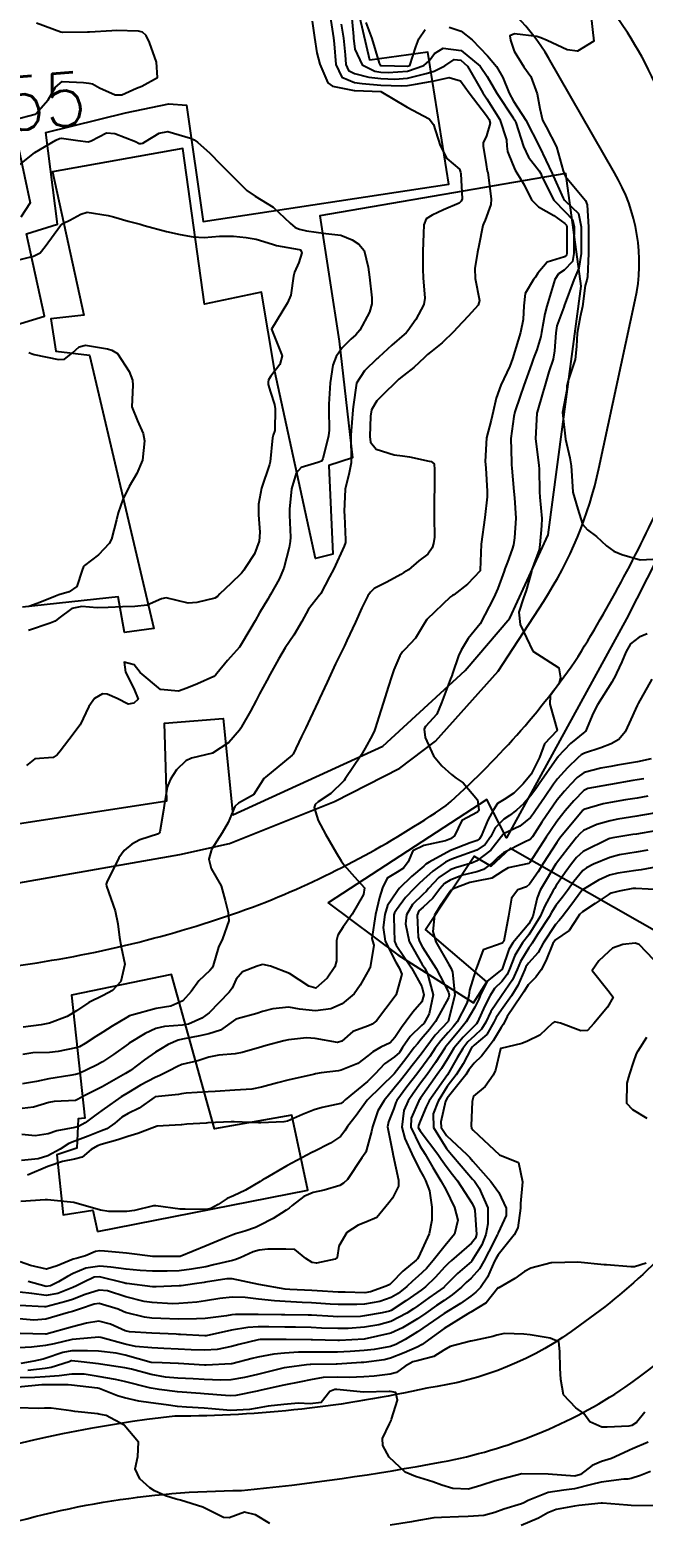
# Model space of a CAD drawing. Header units: metres. Extents: x 318500 to 325275, y 7408834 to 7428799.
# Drawn here: x 323301.2 to 323347.4, y 7419490.6 to 7419603 of the extents above; entities that cross this region are included whole.
import ezdxf
from ezdxf.enums import TextEntityAlignment as Align

# ---------------------------------------------------------------- set-up
doc = ezdxf.new("R2010")
doc.units = ezdxf.units.M
doc.header["$MEASUREMENT"] = 0
for name, color, linetype in [('Cotas', 45, 'Continuous'), ('Curvas de Nivel 1m', 11, 'Continuous'), ('Curvas de Nivel 5m', 15, 'Continuous'), ('Edificações', 30, 'Continuous'), ('Vias Primárias', 230, 'Continuous')]:
    doc.layers.add(name, color=color, linetype=linetype)
doc.styles.add('Style-STANDARD', font='STANDARD.shx')

msp = doc.modelspace()

# ---------------------------------------------------------------- linework, layer by layer
at = {"layer": 'Curvas de Nivel 1m', "flags": 128}
for points, elevation in [([(323325.39, 7419604.38), (323325.57, 7419602.5), (323325.58, 7419602.38), (323325.67, 7419601.54), (323326.23, 7419600.37), (323327.18, 7419599.89), (323327.64, 7419599.82), (323328.19, 7419599.8), (323329.65, 7419599.89), (323330.86, 7419600.31), (323331.28, 7419600.68), (323331.66, 7419601.21), (323332.33, 7419601.63), (323333.67, 7419601.45), (323335.1, 7419600.26), (323335.64, 7419599.5), (323336.1, 7419598.7), (323336.36, 7419598.24), (323337.6, 7419596.38), (323337.7, 7419596.22), (323337.8, 7419596.02), (323338.38, 7419594.21), (323338.76, 7419593.4), (323339.55, 7419592.39), (323339.68, 7419592.19), (323339.77, 7419591.96), (323340.65, 7419590.18), (323341.51, 7419589.3), (323342.06, 7419588.72), (323342.19, 7419588.16), (323342.18, 7419586.86), (323342.18, 7419586.16), (323342.06, 7419585.56), (323341.45, 7419584.89), (323341.01, 7419584.61), (323340.73, 7419584.18), (323340.43, 7419583.18), (323340.13, 7419582.18), (323339.98, 7419581.61), (323339.74, 7419580.19), (323339.68, 7419579.89), (323339.37, 7419578.9), (323339.17, 7419578.38), (323339.11, 7419578.19), (323338.97, 7419577.81), (323338.41, 7419576.2), (323338.13, 7419575.4), (323337.73, 7419574.21), (323337.64, 7419573.88), (323337.43, 7419572.22), (323337.47, 7419570.42), (323337.48, 7419570.22), (323337.5, 7419569.97), (323337.66, 7419568.21), (323337.7, 7419567.73), (323337.79, 7419566.21), (323337.7, 7419564.72), (323337.62, 7419564.21), (323337.52, 7419563.86), (323337.16, 7419562.89), (323336.98, 7419562.4), (323336.92, 7419562.22), (323336.45, 7419560.91), (323336.14, 7419560.23), (323335.1, 7419558.25), (323334.21, 7419557.13), (323333.67, 7419556.26), (323333.49, 7419555.84), (323333.04, 7419554.49), (323332.98, 7419554.33), (323332.96, 7419554.27), (323332.88, 7419554.11), (323332.21, 7419552.28), (323331.85, 7419551.44), (323330.99, 7419550.5), (323330.91, 7419550.38), (323330.9, 7419550.3), (323330.98, 7419549.69), (323331.6, 7419548.29), (323332.23, 7419547.55), (323332.95, 7419546.89), (323333.3, 7419546.62), (323333.84, 7419546.26), (323334.92, 7419544.97), (323335, 7419544.24), (323334.98, 7419544.16), (323334.91, 7419544.05), (323333.73, 7419543.43), (323333.18, 7419542.27), (323332.88, 7419542.05), (323332.5, 7419541.9), (323330.87, 7419541.53), (323330.05, 7419541.13), (323329.68, 7419540.31), (323329.33, 7419539.83), (323328.85, 7419539.52), (323328.1, 7419539.07), (323327.75, 7419538.34), (323327.53, 7419537.63), (323327.22, 7419536.34), (323326.96, 7419534.53), (323326.99, 7419534.35), (323327.09, 7419534.03), (323326.83, 7419532.35), (323326.8, 7419532.3), (323326.75, 7419532.21), (323326.07, 7419531.02), (323325.62, 7419530.37), (323324.71, 7419529.6), (323323.86, 7419529.23), (323322.71, 7419529.07), (323321.5, 7419529.21), (323320.71, 7419529.36), (323319.49, 7419529.23), (323318.71, 7419529.02), (323318.28, 7419528.88), (323316.8, 7419528.48), (323316.72, 7419528.46), (323316.7, 7419528.45), (323315.56, 7419527.63), (323314.68, 7419527.36), (323314, 7419527.21), (323312.68, 7419526.94), (323312.35, 7419526.87), (323311.62, 7419526.55), (323311.03, 7419526.19), (323310.66, 7419525.97), (323309.82, 7419525.4), (323308.77, 7419524.59), (323308.64, 7419524.5), (323308.39, 7419524.35), (323306.63, 7419523.36), (323306.14, 7419523.11), (323305.19, 7419522.63), (323304.83, 7419522.42), (323304.62, 7419522.32), (323303.03, 7419522.25), (323302.61, 7419522.17), (323301.47, 7419521.82), (323300.61, 7419521.71)], 752), ([(323323.76, 7419604.36), (323324.07, 7419602.4), (323324.12, 7419601.95), (323324.25, 7419600.4), (323324.69, 7419599.44), (323325.64, 7419599.04), (323326.22, 7419598.96), (323327.63, 7419598.84), (323329.19, 7419598.78), (323329.63, 7419598.82), (323330.24, 7419598.92), (323331.64, 7419599.15), (323332.77, 7419599.41), (323333.64, 7419599.15), (323334.28, 7419598.26), (323335.6, 7419596.55), (323335.8, 7419596.25), (323335.87, 7419595.98), (323335.58, 7419595.02), (323335.34, 7419594.48), (323335.33, 7419594.25), (323335.56, 7419592.87), (323335.65, 7419592.35), (323335.68, 7419592.25), (323335.71, 7419592.08), (323335.94, 7419590.24), (323335.91, 7419589.85), (323335.5, 7419588.67), (323335.36, 7419588.38), (323335.32, 7419588.25), (323335, 7419586.73), (323334.9, 7419586.26), (323334.7, 7419585.01), (323334.74, 7419584.26), (323335.05, 7419582.62), (323334.95, 7419582.25), (323334.22, 7419581.44), (323333.39, 7419580.56), (323333.13, 7419580.27), (323332.24, 7419579.43), (323331.37, 7419578.71), (323331.14, 7419578.53), (323330.91, 7419578.31), (323330.11, 7419577.56), (323329.34, 7419576.96), (323328.99, 7419576.68), (323328.64, 7419576.34), (323327.98, 7419575.69), (323327.32, 7419575.06), (323326.93, 7419574.36), (323326.84, 7419573.9), (323326.8, 7419572.36), (323326.86, 7419571.94), (323327.27, 7419571.4), (323328.63, 7419570.97), (323329.26, 7419570.91), (323329.78, 7419570.84), (323331.26, 7419570.51), (323331.43, 7419570.47), (323331.65, 7419570.29), (323331.68, 7419569.86), (323331.67, 7419568.29), (323331.65, 7419567.87), (323331.65, 7419566.29), (323331.67, 7419564.78), (323331.6, 7419564.29), (323331.5, 7419563.97), (323331.17, 7419563.5), (323330.48, 7419562.99), (323329.72, 7419562.32), (323329.37, 7419562.11), (323329.14, 7419561.97), (323328.09, 7419561.38), (323327.13, 7419560.9), (323326.84, 7419560.64), (323326.66, 7419560.36), (323326.2, 7419559.46), (323325.71, 7419558.37), (323325.08, 7419557), (323324.88, 7419556.58), (323324.78, 7419556.38), (323324.22, 7419555.22), (323323.83, 7419554.39), (323323.58, 7419553.85), (323323.02, 7419552.62), (323322.92, 7419552.4), (323322.3, 7419551.11), (323321.97, 7419550.42), (323321.65, 7419549.75), (323321.03, 7419548.43), (323320.96, 7419548.34), (323320.37, 7419547.86), (323318.94, 7419546.69), (323318.82, 7419546.58), (323318.75, 7419546.46), (323318.03, 7419545.36), (323316.91, 7419544.72), (323316.63, 7419544.48), (323316.12, 7419543.27), (323315.68, 7419542.5), (323314.87, 7419541.25), (323314.67, 7419540.51), (323314.85, 7419539.82), (323315.59, 7419538.5), (323315.91, 7419537.4), (323316.12, 7419536.49), (323316.17, 7419535.86), (323315.7, 7419534.5), (323315.39, 7419533.88), (323315, 7419532.51), (323314.93, 7419532.33), (323314.74, 7419532.13), (323313.91, 7419531.34), (323313.33, 7419530.53), (323312.71, 7419529.84), (323311.81, 7419529.44), (323310.71, 7419529.25), (323308.88, 7419528.76), (323308.7, 7419528.7), (323308.49, 7419528.59), (323307.38, 7419527.92), (323306.68, 7419527.47), (323306.16, 7419527.14), (323305.35, 7419526.63), (323304.92, 7419526.38), (323304.66, 7419526.29), (323303.31, 7419526.02), (323302.66, 7419525.95), (323301.42, 7419525.92), (323300.66, 7419525.8)], 754), ([(323332.78, 7419603.2), (323333.69, 7419602.91), (323334.5, 7419602.26), (323335.66, 7419601.04), (323336.35, 7419600.24), (323336.83, 7419599.42), (323337.29, 7419598.23), (323337.62, 7419597.64), (323338.55, 7419596.21), (323339.57, 7419594.19), (323340.53, 7419592.18), (323341.37, 7419590.33), (323341.45, 7419590.17), (323341.52, 7419590.11), (323342.51, 7419589.16), (323342.73, 7419588.15), (323342.73, 7419587.39), (323342.72, 7419586.15), (323342.55, 7419585.05), (323342.18, 7419584.16), (323341.45, 7419582.2), (323341.43, 7419582.17), (323341.41, 7419582.1), (323340.88, 7419580.69), (323340.8, 7419580.18), (323340.72, 7419578.82), (323340.6, 7419578.18), (323340.29, 7419577.24), (323339.98, 7419576.18), (323339.84, 7419575.68), (323339.4, 7419574.19), (323339.39, 7419574.11), (323339.28, 7419572.19), (323339.53, 7419570.19), (323339.55, 7419569.9), (323339.58, 7419568.19), (323339.61, 7419567.8), (323339.75, 7419566.18), (323339.74, 7419565.64), (323339.61, 7419564.19), (323339.55, 7419563.81), (323339.16, 7419562.75), (323339.01, 7419562.33), (323338.98, 7419562.19), (323338.57, 7419560.75), (323338.37, 7419560.2), (323338.03, 7419559.13), (323338.12, 7419558.2), (323339.07, 7419556.19), (323341.05, 7419554.92), (323341.16, 7419554.17), (323341.04, 7419553.72), (323340.38, 7419552.82), (323340.35, 7419552.18), (323340.92, 7419550.24), (323340.88, 7419550.17), (323339.95, 7419549.2), (323339.59, 7419548.18), (323338.95, 7419546.92), (323338.35, 7419546.2), (323337.66, 7419545.48), (323336.92, 7419545), (323336.43, 7419544.71), (323336.11, 7419544.23), (323335.69, 7419543.44), (323335.18, 7419542.24), (323335.06, 7419542.05), (323334.88, 7419541.93), (323334.37, 7419541.75), (323332.87, 7419541.17), (323331.26, 7419540.29), (323331.03, 7419540.13), (323330.86, 7419539.99), (323329.94, 7419539.21), (323329.04, 7419538.32), (323328.94, 7419538.21), (323328.83, 7419538.06), (323328.13, 7419537.01), (323327.92, 7419536.33), (323327.81, 7419535.35), (323327.96, 7419534.33), (323328.76, 7419532.75), (323329.02, 7419532.32), (323329.2, 7419531.85), (323328.79, 7419530.32), (323328.77, 7419530.27), (323328.72, 7419530.19), (323327.31, 7419528.34), (323326.97, 7419528.07), (323326.69, 7419527.95), (323325.53, 7419527.52), (323324.68, 7419526.79), (323324.37, 7419526.69), (323322.68, 7419526.99), (323322.04, 7419527.05), (323320.68, 7419526.89), (323320.31, 7419526.81), (323318.99, 7419526.46), (323318.74, 7419526.39), (323318.67, 7419526.36), (323317.19, 7419525.94), (323316.66, 7419525.85), (323315.42, 7419525.74), (323314.66, 7419525.58), (323313.85, 7419525.32), (323312.65, 7419525.03), (323312.3, 7419524.89), (323311.68, 7419524.55), (323310.98, 7419524.22), (323310.64, 7419524.07), (323309.53, 7419523.47), (323308.62, 7419522.93), (323308.08, 7419522.6), (323307.21, 7419522.01), (323306.6, 7419521.56), (323306.06, 7419521.16), (323305.36, 7419520.63), (323304.86, 7419520.36), (323304.58, 7419520.29), (323303.21, 7419520.04), (323302.58, 7419519.81), (323301.6, 7419519.66), (323300.58, 7419519.76)], 751), ([(323324.65, 7419603.44), (323324.81, 7419602.39), (323324.93, 7419601.12), (323324.99, 7419600.39), (323325.2, 7419599.94), (323325.64, 7419599.72), (323326.72, 7419599.44), (323327.64, 7419599.33), (323328.69, 7419599.29), (323329.64, 7419599.37), (323331.05, 7419599.71), (323331.65, 7419599.89), (323332.45, 7419600.29), (323333.16, 7419600.77), (323333.66, 7419600.73), (323334.17, 7419600.26), (323334.92, 7419598.97), (323335.31, 7419598.25), (323335.62, 7419597.8), (323336.59, 7419596.24), (323337.09, 7419594.71), (323337.12, 7419594.23), (323337.17, 7419593.83), (323337.56, 7419592.91), (323337.76, 7419592.43), (323337.88, 7419592.22), (323338.42, 7419591.32), (323338.98, 7419590.2), (323339.51, 7419589.66), (323340.66, 7419589.02), (323341.49, 7419588.41), (323341.61, 7419588.28), (323341.64, 7419588.17), (323341.63, 7419586.33), (323341.63, 7419586.17), (323341.61, 7419586.03), (323341.47, 7419585.91), (323340.15, 7419585.49), (323339.45, 7419584.67), (323339.28, 7419584.36), (323339.13, 7419584.19), (323338.49, 7419583.13), (323338.39, 7419582.21), (323338.36, 7419581.17), (323338.16, 7419580.21), (323337.97, 7419579.62), (323337.55, 7419578.22), (323337.35, 7419577.67), (323336.68, 7419576.23), (323336.31, 7419575.25), (323336.1, 7419574.24), (323335.95, 7419573.59), (323335.6, 7419572.25), (323335.5, 7419570.48), (323335.51, 7419570.25), (323335.53, 7419569.97), (323335.65, 7419568.24), (323335.65, 7419567.82), (323335.47, 7419566.25), (323335.18, 7419564.25), (323335.12, 7419562.28), (323335.11, 7419562.25), (323334.17, 7419561.23), (323333.12, 7419560.44), (323333.02, 7419560.37), (323332.88, 7419560.27), (323331.1, 7419558.56), (323330.91, 7419558.3), (323330.23, 7419557.16), (323329.44, 7419556.32), (323329.25, 7419556.13), (323329.06, 7419555.83), (323328.6, 7419554.77), (323328.45, 7419554.33), (323328.17, 7419553.47), (323327.82, 7419552.34), (323327.64, 7419551.71), (323327.2, 7419550.35), (323327.14, 7419550.2), (323326.98, 7419549.83), (323326.45, 7419548.87), (323326.14, 7419548.36), (323324.94, 7419546.56), (323324.87, 7419546.45), (323324.81, 7419546.38), (323323.86, 7419545.45), (323322.92, 7419544.84), (323322.67, 7419544.64), (323322.6, 7419544.4), (323322.9, 7419543.42), (323323.46, 7419542.39), (323324.28, 7419540.97), (323324.63, 7419540.38), (323324.86, 7419540.07), (323325.65, 7419539.18), (323326.4, 7419538.36), (323326.33, 7419537.86), (323325.46, 7419536.37), (323324.79, 7419535.4), (323324.38, 7419534.79), (323324.29, 7419534.38), (323324.28, 7419532.86), (323324.16, 7419532.39), (323323.59, 7419531.54), (323322.73, 7419530.79), (323322.2, 7419530.93), (323320.74, 7419531.89), (323319.31, 7419532.45), (323318.75, 7419532.57), (323318.65, 7419532.56), (323318.32, 7419532.46), (323317.2, 7419532.01), (323316.73, 7419531.47), (323316.42, 7419530.79), (323316.2, 7419530.49), (323314.7, 7419528.94), (323314.14, 7419528.52), (323313.15, 7419528.07), (323312.69, 7419527.99), (323311.33, 7419527.91), (323310.69, 7419527.76), (323309.88, 7419527.38), (323308.67, 7419526.64), (323308.65, 7419526.62), (323308.61, 7419526.59), (323307.48, 7419525.78), (323306.65, 7419525.23), (323306.26, 7419525.01), (323305.47, 7419524.63), (323304.9, 7419524.37), (323304.64, 7419524.28), (323304.2, 7419524.22), (323302.63, 7419523.96), (323301.7, 7419523.75), (323300.63, 7419523.57)], 753), ([(323326.5, 7419603.57), (323326.94, 7419602.36), (323327.5, 7419600.5), (323327.57, 7419600.35), (323327.62, 7419600.32), (323327.65, 7419600.32), (323327.68, 7419600.32), (323329.65, 7419600.27), (323329.82, 7419600.33), (323330.26, 7419601.73), (323330.48, 7419602.32), (323330.96, 7419603.04)], 751), ([(323300.29, 7419592.72), (323301.56, 7419593.75), (323303.14, 7419594.68), (323303.43, 7419594.82), (323303.57, 7419594.85), (323304.8, 7419594.66), (323305.57, 7419594.57), (323305.82, 7419594.65), (323306.97, 7419595.24), (323307.58, 7419595.2), (323309.14, 7419594.6), (323309.43, 7419594.45), (323309.57, 7419594.43), (323309.7, 7419594.46), (323309.91, 7419594.59), (323310.92, 7419595.23), (323311.58, 7419595.35), (323313.28, 7419594.84), (323313.57, 7419594.71), (323313.83, 7419594.54), (323314.75, 7419593.71), (323315.55, 7419592.89), (323315.92, 7419592.51), (323317.53, 7419590.89), (323318.15, 7419590.48), (323319.51, 7419589.64), (323320.81, 7419588.44), (323321.17, 7419588.12), (323321.49, 7419587.99), (323322.04, 7419587.87), (323323.48, 7419587.66), (323324.61, 7419587.52), (323325.48, 7419587.18), (323325.97, 7419586.86), (323326.38, 7419586.37), (323326.68, 7419585.13), (323326.77, 7419584.36), (323326.96, 7419582.82), (323326.96, 7419582.36), (323326.78, 7419581.74), (323326.05, 7419580.37), (323325.75, 7419580.01), (323325.38, 7419579.69), (323324.72, 7419579.03), (323324.27, 7419578.4), (323324.01, 7419577.74), (323323.81, 7419576.4), (323323.72, 7419574.81), (323323.72, 7419574.4), (323323.73, 7419572.84), (323323.68, 7419572.4), (323323.25, 7419570.67), (323323.16, 7419570.5), (323322.89, 7419570.41), (323321.64, 7419570.03), (323321.24, 7419569.59), (323320.91, 7419568.43), (323320.76, 7419566.89), (323320.75, 7419566.44), (323320.83, 7419564.78), (323320.81, 7419564.44), (323320.72, 7419563.99), (323320.32, 7419562.44), (323319.96, 7419561.62), (323319.32, 7419560.46), (323319.25, 7419560.33), (323319.11, 7419560.1), (323318.5, 7419559.07), (323318.15, 7419558.47), (323317.76, 7419557.79), (323317.07, 7419556.62), (323316.97, 7419556.48), (323316.07, 7419555.48), (323315.27, 7419554.51), (323315.17, 7419554.38), (323315.04, 7419554.27), (323313.83, 7419553.73), (323313.02, 7419553.4), (323312.39, 7419553.17), (323311.02, 7419553.29), (323309.51, 7419554.58), (323309.05, 7419555.16), (323308.3, 7419555.35), (323308.4, 7419554.6), (323309.02, 7419553.38), (323309.35, 7419552.58), (323309.01, 7419552.26), (323308.59, 7419552.18), (323307.77, 7419552.61), (323307.01, 7419552.94), (323306.67, 7419552.97), (323306.07, 7419552.63), (323305.62, 7419552.01), (323304.99, 7419550.64), (323304.12, 7419549.51), (323303.46, 7419548.66), (323303.24, 7419548.38), (323302.95, 7419548.16), (323301.56, 7419548.08), (323300.94, 7419547.56)], 756), ([(323300.47, 7419585.7), (323301.46, 7419585.96), (323301.97, 7419586.19), (323302.35, 7419586.69), (323303.49, 7419588.25), (323303.72, 7419588.44), (323304.21, 7419588.66), (323305.04, 7419589.11), (323305.5, 7419589.26), (323307.1, 7419589.02), (323307.49, 7419588.92), (323308.6, 7419588.6), (323309.3, 7419588.41), (323309.49, 7419588.36), (323309.81, 7419588.26), (323311.48, 7419587.82), (323312.52, 7419587.59), (323313.48, 7419587.4), (323314.31, 7419587.36), (323315.48, 7419587.46), (323316.52, 7419587.46), (323317.48, 7419587.35), (323318.23, 7419587.24), (323319.47, 7419586.85), (323319.77, 7419586.76), (323321.47, 7419586.46), (323321.57, 7419586.43), (323321.69, 7419586.21), (323321.46, 7419585.47), (323321.13, 7419584.75), (323321.05, 7419584.44), (323320.84, 7419583.02), (323320.61, 7419582.44), (323319.39, 7419580.46), (323320.19, 7419578.45), (323320.01, 7419577.79), (323319.34, 7419576.91), (323319.17, 7419576.62), (323319.13, 7419576.46), (323319.15, 7419576.28), (323319.32, 7419575.69), (323319.62, 7419574.76), (323319.67, 7419574.45), (323319.65, 7419572.82), (323319.53, 7419572.46), (323319.48, 7419572.26), (323319.29, 7419570.46), (323319.25, 7419570.24), (323318.63, 7419568.47), (323318.41, 7419567.27), (323318.42, 7419566.47), (323318.51, 7419565.14), (323318.46, 7419564.47), (323318.11, 7419563.52), (323317.44, 7419562.48), (323317.32, 7419562.3), (323317.14, 7419562.06), (323316.34, 7419561.29), (323315.51, 7419560.5), (323315.32, 7419560.31), (323315.12, 7419560.18), (323313.78, 7419559.86), (323313.11, 7419559.79), (323311.47, 7419560.2), (323311.11, 7419560.14), (323310.02, 7419559.66), (323309.1, 7419559.54), (323308.17, 7419559.53), (323307.1, 7419559.47), (323306.27, 7419559.46), (323305.1, 7419559.54), (323304.36, 7419559.39), (323303.37, 7419558.67), (323303.09, 7419558.45), (323302.71, 7419558.3), (323301.08, 7419557.75)], 757), ([(323301.12, 7419578.7), (323301.36, 7419578.59), (323301.52, 7419578.54), (323303.35, 7419578.16), (323303.81, 7419578.2), (323304.41, 7419578.66), (323304.9, 7419579.12), (323305.37, 7419579.25), (323307.03, 7419578.96), (323307.36, 7419578.86), (323307.79, 7419578.61), (323308.67, 7419577.27), (323308.93, 7419576.6), (323308.95, 7419576.22), (323308.86, 7419574.6), (323309.29, 7419573.53), (323309.73, 7419572.58), (323309.82, 7419572.03), (323309.68, 7419570.58), (323309.24, 7419569.58), (323308.68, 7419568.6), (323308.2, 7419567.62), (323307.85, 7419566.61), (323307.72, 7419566.09), (323307.34, 7419564.62), (323307.17, 7419564.29), (323306.35, 7419563.44), (323305.3, 7419562.64), (323305.23, 7419562.56), (323305.14, 7419562.28), (323304.72, 7419561.05), (323304.16, 7419560.65), (323303.37, 7419560.42), (323303.11, 7419560.33), (323301.94, 7419559.86), (323301.1, 7419559.56)], 758), ([(323348.04, 7419554.07), (323347.02, 7419552.24), (323346.96, 7419552.15), (323346.94, 7419552.09), (323346.34, 7419550.76), (323346.04, 7419550.1), (323345.56, 7419549.53), (323344.98, 7419549.19), (323344.2, 7419548.89), (323342.97, 7419548.51), (323342.73, 7419548.37), (323342.48, 7419548.14), (323341.7, 7419547.4), (323340.94, 7419546.56), (323340.64, 7419546.16), (323339.95, 7419545.15), (323339.28, 7419544.18), (323339.14, 7419543.96), (323338.9, 7419543.65), (323338.1, 7419543), (323336.88, 7419542.41), (323336.78, 7419542.32), (323336.72, 7419542.22), (323335.92, 7419541.18), (323334.86, 7419540.38), (323334.54, 7419540.24), (323333.25, 7419539.86), (323332.85, 7419539.7), (323332, 7419539.12), (323331.21, 7419538.29), (323331.04, 7419538.08), (323330.82, 7419537.88), (323330.02, 7419537.1), (323329.57, 7419536.31), (323329.48, 7419535.63), (323329.77, 7419534.31), (323330.75, 7419532.58), (323330.94, 7419532.3), (323331.15, 7419531.88), (323331.58, 7419530.29), (323331.28, 7419528.86), (323330.97, 7419528.3), (323330.86, 7419528.14), (323330.7, 7419527.97), (323329.83, 7419527.16), (323329.26, 7419526.31), (323329.03, 7419525.95), (323328.66, 7419525.61), (323327.91, 7419525.08), (323327.21, 7419524.34), (323326.63, 7419523.75), (323324.94, 7419522.38), (323324.78, 7419522.22), (323324.62, 7419522.11), (323323.21, 7419521.8), (323322.61, 7419521.62), (323321.74, 7419521.28), (323320.6, 7419520.78), (323320.32, 7419520.71), (323318.59, 7419520.64), (323318.41, 7419520.64), (323316.59, 7419520.73), (323316.35, 7419520.73), (323314.59, 7419520.63), (323314.48, 7419520.62), (323313.02, 7419520.53), (323312.63, 7419520.5), (323312.59, 7419520.5), (323310.77, 7419520.38), (323310.59, 7419520.32), (323309.32, 7419519.84), (323308.58, 7419519.62), (323307.82, 7419519.35), (323306.57, 7419519), (323306.28, 7419518.91), (323305.82, 7419518.63), (323305.13, 7419518.06), (323304.55, 7419517.91), (323303.64, 7419517.74), (323302.55, 7419517.34), (323301, 7419516.69)], 749), ([(323348, 7419548.07), (323346.96, 7419547.84), (323345.47, 7419547.59), (323344.95, 7419547.5), (323344.2, 7419547.37), (323342.95, 7419547.03), (323342.42, 7419546.67), (323341.92, 7419546.15), (323341.46, 7419545.63), (323340.92, 7419544.97), (323340.58, 7419544.5), (323340.36, 7419544.17), (323339.77, 7419543.3), (323339.06, 7419542.19), (323338.88, 7419541.99), (323338.46, 7419541.78), (323336.87, 7419540.99), (323336.45, 7419540.64), (323336.03, 7419540.23), (323335.36, 7419539.72), (323334.85, 7419539.56), (323333.79, 7419539.31), (323332.84, 7419538.94), (323332.43, 7419538.68), (323332.08, 7419538.28), (323331.55, 7419537.56), (323330.81, 7419536.89), (323330.5, 7419536.61), (323330.37, 7419536.3), (323330.45, 7419534.63), (323330.53, 7419534.3), (323330.77, 7419533.88), (323331.81, 7419532.28), (323332.72, 7419530.49), (323332.77, 7419530.27), (323332.72, 7419530.07), (323331.74, 7419528.28), (323331.3, 7419527.68), (323330.68, 7419526.95), (323330.38, 7419526.6), (323330.15, 7419526.31), (323329.51, 7419525.46), (323328.64, 7419524.34), (323326.62, 7419522.37), (323326.61, 7419522.35), (323325.78, 7419521.19), (323325.13, 7419520.37), (323324.91, 7419520.05), (323324.58, 7419519.62), (323323.85, 7419519.11), (323322.56, 7419518.46), (323322.52, 7419518.45), (323322.44, 7419518.4), (323320.55, 7419517.41), (323318.91, 7419516.45), (323318.68, 7419516.31), (323318.54, 7419516.23), (323317.44, 7419515.56), (323316.52, 7419515.13), (323316.05, 7419514.95), (323315.37, 7419514.5), (323314.83, 7419514.18), (323314.5, 7419514.1), (323312.9, 7419514.14), (323312.5, 7419514.14), (323310.68, 7419514.38), (323310.51, 7419514.39), (323309.06, 7419514.03), (323308.5, 7419513.96), (323307.15, 7419513.96), (323306.5, 7419514.06), (323304.51, 7419514.64), (323302.51, 7419514.84), (323302.35, 7419514.83), (323300.51, 7419514.71)], 748), ([(323347.43, 7419546.57), (323346.94, 7419546.48), (323346.61, 7419546.43), (323344.94, 7419546.14), (323344.78, 7419546.11), (323343.23, 7419545.84), (323342.93, 7419545.68), (323342.16, 7419544.91), (323341.52, 7419544.15), (323341.25, 7419543.81), (323340.9, 7419543.36), (323340.4, 7419542.65), (323340.09, 7419542.17), (323338.86, 7419540.26), (323338.78, 7419540.19), (323337.21, 7419539.86), (323336.85, 7419539.64), (323335.98, 7419539.09), (323334.84, 7419538.86), (323334.33, 7419538.76), (323333.08, 7419538.27), (323332.92, 7419538.18), (323332.83, 7419538.05), (323332.1, 7419536.99), (323331.66, 7419536.29), (323331.55, 7419535.05), (323331.78, 7419534.28), (323332.75, 7419532.58), (323332.93, 7419532.27), (323333.02, 7419531.99), (323333.21, 7419530.26), (323332.7, 7419528.27), (323331.73, 7419527.24), (323331.01, 7419526.29), (323330.87, 7419526.1), (323330.66, 7419525.81), (323329.99, 7419524.97), (323329.48, 7419524.31), (323329.11, 7419523.84), (323328.63, 7419523.25), (323327.87, 7419522.33), (323327.41, 7419521.54), (323327.01, 7419520.34), (323326.93, 7419520), (323326.56, 7419518.6), (323326.49, 7419518.42), (323326.45, 7419518.35), (323326.2, 7419518), (323325.12, 7419516.37), (323324.82, 7419516.09), (323324.53, 7419515.93), (323323.35, 7419515.57), (323322.52, 7419515.39), (323321.83, 7419515.1), (323320.95, 7419514.42), (323320.72, 7419514.22), (323320.5, 7419514.05), (323319.51, 7419513.43), (323318.49, 7419512.9), (323318.19, 7419512.76), (323317.38, 7419512.47), (323316.68, 7419512.28), (323316.48, 7419512.21), (323315.98, 7419511.99), (323314.47, 7419511.37), (323312.5, 7419510.57), (323312.46, 7419510.57), (323312.44, 7419510.56), (323310.46, 7419510.56), (323308.67, 7419510.79), (323308.46, 7419510.81), (323306.82, 7419510.98), (323306.46, 7419511), (323306.14, 7419510.94), (323305.37, 7419510.63), (323304.67, 7419510.42), (323304.46, 7419510.36), (323303.25, 7419509.86), (323302.44, 7419509.62), (323301.24, 7419509.89), (323300.45, 7419510.16)], 747), ([(323347.75, 7419545.26), (323346.93, 7419545.12), (323346.05, 7419544.97), (323344.92, 7419544.78), (323344.37, 7419544.67), (323342.91, 7419544.25), (323342.85, 7419544.2), (323342.8, 7419544.14), (323341.93, 7419543.11), (323341.17, 7419542.16), (323341.04, 7419542), (323340.88, 7419541.77), (323339.85, 7419540.18), (323339.47, 7419539.56), (323338.84, 7419538.62), (323338.6, 7419538.43), (323337.96, 7419538.2), (323337.47, 7419537.56), (323337.24, 7419536.21), (323336.89, 7419534.33), (323336.8, 7419534.22), (323336.78, 7419534.18), (323335.34, 7419533.67), (323334.81, 7419532.24), (323334.79, 7419532.2), (323334.75, 7419532.1), (323334.32, 7419530.65), (323334.27, 7419530.25), (323334.11, 7419529.65), (323333.37, 7419528.26), (323333.08, 7419527.88), (323332.69, 7419527.44), (323332.14, 7419526.82), (323331.73, 7419526.28), (323331.31, 7419525.64), (323330.65, 7419524.72), (323330.47, 7419524.48), (323330.33, 7419524.3), (323329.59, 7419523.35), (323328.84, 7419522.32), (323328.76, 7419522.17), (323328.61, 7419521.73), (323328.2, 7419520.72), (323328.14, 7419520.33), (323328.54, 7419518.34), (323328.54, 7419518.32), (323328.54, 7419518.3), (323328.56, 7419518.19), (323328.97, 7419516.32), (323328.97, 7419515.88), (323328.52, 7419514.96), (323328.23, 7419514.61), (323328, 7419514.33), (323327.33, 7419513.5), (323326.49, 7419513.15), (323325.93, 7419512.92), (323325.06, 7419512.37), (323324.47, 7419511.36), (323324.34, 7419510.5), (323324.18, 7419510.38), (323322.78, 7419510.07), (323322.46, 7419510.12), (323321.99, 7419510.41), (323321.15, 7419511.1), (323320.47, 7419511.13), (323319.12, 7419511.11), (323318.47, 7419511.04), (323318.02, 7419510.91), (323317.03, 7419510.47), (323316.63, 7419510.31), (323316.46, 7419510.26), (323315.03, 7419509.93), (323314.45, 7419509.8), (323313.37, 7419509.61), (323312.44, 7419509.5), (323311.53, 7419509.46), (323310.44, 7419509.46), (323309.51, 7419509.51), (323308.45, 7419509.61), (323307.29, 7419509.76), (323306.45, 7419509.84), (323305.4, 7419509.68), (323304.44, 7419509.29), (323304.02, 7419509.07), (323303.35, 7419508.66), (323302.74, 7419508.35), (323302.42, 7419508.32), (323301.05, 7419508.69)], 746), ([(323348.31, 7419542.64), (323346.88, 7419542.4), (323346.61, 7419542.36), (323345.1, 7419542.11), (323344.88, 7419542.06), (323344.8, 7419542.04), (323342.87, 7419541.08), (323342.38, 7419540.63), (323342, 7419540.15), (323341.51, 7419539.5), (323340.84, 7419538.53), (323340.7, 7419538.3), (323340.61, 7419538.16), (323339.99, 7419537), (323339.63, 7419536.18), (323338.79, 7419534.82), (323338.3, 7419534.2), (323337.73, 7419533.24), (323337.33, 7419532.21), (323337.15, 7419531.81), (323336.74, 7419531.3), (323336.18, 7419530.77), (323335.86, 7419530.23), (323335.47, 7419529.47), (323334.9, 7419528.24), (323334.83, 7419528.11), (323334.7, 7419527.98), (323333.83, 7419527.11), (323333.14, 7419526.26), (323332.96, 7419525.97), (323332.66, 7419525.47), (323332.19, 7419524.73), (323331.88, 7419524.28), (323330.62, 7419522.49), (323330.54, 7419522.38), (323330.49, 7419522.3), (323329.91, 7419520.99), (323329.9, 7419520.31), (323330.57, 7419518.92), (323330.96, 7419518.29), (323331.54, 7419517.28), (323332.16, 7419516.28), (323332.53, 7419515.62), (323333.17, 7419514.26), (323333.43, 7419513.32), (323333.17, 7419512.26), (323332.47, 7419511.4), (323331.58, 7419510.28), (323331.07, 7419509.67), (323330.44, 7419509.08), (323330.02, 7419508.72), (323329.59, 7419508.31), (323328.94, 7419507.79), (323328.42, 7419507.49), (323327.56, 7419507.19), (323326.41, 7419506.99), (323325.81, 7419506.95), (323324.41, 7419506.96), (323323.82, 7419506.98), (323322.41, 7419507.08), (323321.71, 7419507.11), (323320.41, 7419507.18), (323319.61, 7419507.24), (323318.41, 7419507.36), (323317.41, 7419507.48), (323316.42, 7419507.5), (323315.51, 7419507.4), (323314.41, 7419507.23), (323313.78, 7419507.14), (323312.41, 7419507.02), (323311.94, 7419507.01), (323310.41, 7419507.1), (323309.79, 7419507.19), (323308.41, 7419507.52), (323307.05, 7419507.98), (323306.42, 7419508.04), (323305.35, 7419507.7), (323304.41, 7419507.33), (323303.89, 7419507.17), (323302.4, 7419506.78), (323302.3, 7419506.77), (323300.4, 7419506.87)], 744), ([(323347.75, 7419541.2), (323346.87, 7419541.05), (323345.6, 7419540.83), (323344.87, 7419540.64), (323343.64, 7419540.13), (323343.12, 7419539.87), (323342.85, 7419539.66), (323342.16, 7419538.82), (323341.68, 7419538.15), (323341.32, 7419537.66), (323340.81, 7419537.03), (323340.49, 7419536.48), (323340.32, 7419536.17), (323339.44, 7419534.84), (323339.02, 7419534.19), (323338.93, 7419534.03), (323338.77, 7419533.82), (323338.15, 7419532.81), (323337.9, 7419532.2), (323337.54, 7419531.41), (323336.73, 7419530.22), (323335.92, 7419529.02), (323335.53, 7419528.23), (323335.22, 7419527.71), (323334.68, 7419527.21), (323334.18, 7419526.74), (323333.81, 7419526.25), (323333.38, 7419525.53), (323332.64, 7419524.27), (323331.27, 7419522.29), (323331.05, 7419521.86), (323330.6, 7419520.76), (323330.46, 7419520.44), (323330.45, 7419520.3), (323330.59, 7419520.04), (323331.93, 7419518.28), (323332.18, 7419517.9), (323332.55, 7419517.37), (323333.03, 7419516.75), (323333.4, 7419516.26), (323334.51, 7419514.56), (323334.66, 7419514.24), (323334.7, 7419514.05), (323334.84, 7419512.24), (323334.76, 7419511.95), (323334.47, 7419511.58), (323332.96, 7419510.26), (323332.69, 7419510.03), (323332.45, 7419509.79), (323331.73, 7419508.99), (323331, 7419508.29), (323330.68, 7419508.04), (323330.42, 7419507.86), (323329.51, 7419507.22), (323328.4, 7419506.49), (323328.28, 7419506.44), (323327.73, 7419506.33), (323326.4, 7419506.09), (323326.1, 7419506.06), (323324.4, 7419506.03), (323324.05, 7419506.04), (323322.4, 7419506.15), (323322.16, 7419506.16), (323320.4, 7419506.18), (323320.15, 7419506.18), (323318.4, 7419506.21), (323316.67, 7419506.2), (323316.4, 7419506.17), (323316, 7419506.09), (323314.39, 7419505.91), (323313.75, 7419505.88), (323312.39, 7419505.86), (323311.06, 7419505.89), (323310.39, 7419505.92), (323309.82, 7419505.99), (323308.4, 7419506.35), (323308.23, 7419506.42), (323307.83, 7419506.6), (323306.41, 7419507.03), (323306.04, 7419506.99), (323305, 7419506.63), (323304.56, 7419506.48), (323304.4, 7419506.43), (323304.09, 7419506.34), (323302.39, 7419505.86), (323301.49, 7419505.78), (323300.39, 7419505.87)], 743), ([(323348.86, 7419540.01), (323347.23, 7419539.7), (323346.85, 7419539.65), (323345.49, 7419539.46), (323344.85, 7419539.3), (323344.03, 7419538.93), (323342.83, 7419538.2), (323342.8, 7419538.17), (323342.78, 7419538.14), (323341.95, 7419537.02), (323341.3, 7419536.16), (323341.07, 7419535.89), (323340.79, 7419535.58), (323339.87, 7419534.17), (323339.47, 7419533.48), (323338.76, 7419532.67), (323338.56, 7419532.39), (323338.47, 7419532.19), (323337.95, 7419530.98), (323337.48, 7419530.21), (323336.71, 7419529.16), (323336.33, 7419528.59), (323336.15, 7419528.23), (323335.61, 7419527.31), (323334.67, 7419526.49), (323334.54, 7419526.38), (323334.44, 7419526.24), (323333.82, 7419525.09), (323333.3, 7419524.26), (323332.63, 7419523.37), (323331.96, 7419522.28), (323331.58, 7419521.31), (323331.59, 7419520.28), (323332.57, 7419518.7), (323332.96, 7419518.26), (323333.69, 7419517.39), (323334.54, 7419516.4), (323334.68, 7419516.24), (323335.04, 7419515.72), (323335.7, 7419514.23), (323335.68, 7419513.04), (323335.54, 7419512.23), (323335.25, 7419511.45), (323334.49, 7419510.24), (323334.48, 7419510.22), (323334.46, 7419510.2), (323333.41, 7419509.29), (323332.43, 7419508.31), (323332.41, 7419508.29), (323332.39, 7419508.27), (323331.25, 7419507.45), (323330.41, 7419506.86), (323330.08, 7419506.63), (323329.59, 7419506.31), (323328.39, 7419505.68), (323327.47, 7419505.41), (323326.39, 7419505.25), (323325.17, 7419505.15), (323324.39, 7419505.14), (323323.17, 7419505.18), (323322.39, 7419505.21), (323321.21, 7419505.24), (323320.39, 7419505.25), (323319.2, 7419505.26), (323318.39, 7419505.27), (323317.62, 7419505.23), (323316.39, 7419505.02), (323314.46, 7419504.59), (323314.38, 7419504.58), (323312.54, 7419504.7), (323312.38, 7419504.7), (323312.22, 7419504.71), (323310.38, 7419504.79), (323308.7, 7419504.9), (323308.38, 7419504.98), (323307.26, 7419505.47), (323306.39, 7419505.69), (323305.46, 7419505.55), (323304.39, 7419505.27), (323302.43, 7419504.72), (323302.38, 7419504.71), (323300.47, 7419504.78)], 742), ([(323348.69, 7419538.2), (323346.83, 7419538.31), (323346.61, 7419538.3), (323345.58, 7419538.1), (323344.98, 7419537.96), (323344.83, 7419537.88), (323343.77, 7419537.17), (323342.81, 7419536.54), (323342.6, 7419536.34), (323342.48, 7419536.14), (323341.81, 7419535.13), (323340.78, 7419534.43), (323340.58, 7419534.16), (323340.07, 7419532.86), (323339.7, 7419532.18), (323339.31, 7419531.62), (323338.73, 7419531.05), (323338.4, 7419530.52), (323338.21, 7419530.2), (323337.15, 7419528.66), (323336.94, 7419528.22), (323336.85, 7419528.06), (323336.69, 7419527.82), (323336.08, 7419526.83), (323335.65, 7419526.23), (323335.22, 7419525.67), (323334.65, 7419525.15), (323334.27, 7419524.63), (323334.02, 7419524.25), (323332.62, 7419522.49), (323332.51, 7419522.27), (323332.16, 7419520.71), (323332.18, 7419520.28), (323332.58, 7419519.68), (323334.11, 7419518.25), (323334.33, 7419518.02), (323334.56, 7419517.76), (323335.92, 7419516.23), (323336.53, 7419515.39), (323337.07, 7419514.21), (323337.06, 7419513.66), (323336.48, 7419512.36), (323336.44, 7419512.26), (323336.43, 7419512.22), (323335.76, 7419510.94), (323335.39, 7419510.23), (323335.05, 7419509.63), (323334.44, 7419508.94), (323334.07, 7419508.61), (323333.7, 7419508.25), (323333.01, 7419507.67), (323332.41, 7419507.26), (323331.82, 7419506.87), (323331.01, 7419506.29), (323330.4, 7419505.88), (323329.27, 7419505.2), (323328.38, 7419504.8), (323326.38, 7419504.35), (323324.51, 7419504.25), (323324.38, 7419504.25), (323322.48, 7419504.3), (323322.38, 7419504.3), (323320.49, 7419504.32), (323320.38, 7419504.32), (323318.53, 7419504.31), (323318.38, 7419504.29), (323316.92, 7419503.93), (323316.37, 7419503.79), (323315.3, 7419503.56), (323314.36, 7419503.5), (323313.35, 7419503.54), (323312.37, 7419503.59), (323311.28, 7419503.64), (323310.37, 7419503.68), (323309.14, 7419503.8), (323308.37, 7419503.97), (323306.53, 7419504.47), (323306.38, 7419504.48), (323304.67, 7419504.34), (323304.38, 7419504.31), (323303.03, 7419504), (323302.37, 7419503.86), (323301.31, 7419503.73), (323300.36, 7419503.68)], 741), ([(323347.62, 7419510.07), (323346.75, 7419509.78), (323346.46, 7419509.79), (323344.63, 7419509.94), (323344.46, 7419509.95), (323342.46, 7419510.14), (323340.51, 7419510.1), (323340.46, 7419510.1), (323338.94, 7419509.69), (323338.45, 7419509.43), (323337.73, 7419508.91), (323336.51, 7419508.22), (323336.45, 7419508.2), (323336.43, 7419508.16), (323335.56, 7419507.08), (323334.4, 7419506.37), (323334.32, 7419506.32), (323334.19, 7419506.24), (323332.39, 7419505.14), (323331.21, 7419504.29), (323330.74, 7419503.93), (323330.37, 7419503.75), (323329.38, 7419503.3), (323328.36, 7419502.9), (323327.89, 7419502.79), (323326.35, 7419502.59), (323326.14, 7419502.57), (323324.35, 7419502.46), (323324.27, 7419502.46), (323322.35, 7419502.44), (323322.31, 7419502.44), (323322.02, 7419502.4), (323320.56, 7419502.21), (323320.35, 7419502.17), (323318.95, 7419501.84), (323318.34, 7419501.69), (323317.35, 7419501.46), (323316.33, 7419501.28), (323315.58, 7419501.24), (323314.33, 7419501.3), (323313.5, 7419501.36), (323312.33, 7419501.41), (323311.41, 7419501.48), (323310.34, 7419501.67), (323308.85, 7419502.07), (323308.34, 7419502.19), (323306.51, 7419502.45), (323306.35, 7419502.47), (323305.06, 7419502.63), (323304.35, 7419502.7), (323304.3, 7419502.7), (323304.15, 7419502.64), (323302.8, 7419502.21), (323302.34, 7419502.13), (323301.04, 7419501.98)], 739), ([(323347.52, 7419498.85), (323346.89, 7419498.07), (323346.54, 7419497.83), (323346.3, 7419497.78), (323344.69, 7419497.7), (323344.29, 7419497.71), (323343.38, 7419498.12), (323342.91, 7419498.74), (323342.31, 7419499.17), (323341.4, 7419500.15), (323341.19, 7419501.3), (323341.15, 7419502.15), (323341.12, 7419503.4), (323341.03, 7419504.15), (323340.38, 7419504.41), (323338.87, 7419504.66), (323338.39, 7419504.72), (323336.95, 7419504.78), (323336.38, 7419504.64), (323336.07, 7419504.53), (323334.66, 7419504.24), (323334.42, 7419504.2), (323334.38, 7419504.19), (323332.85, 7419503.79), (323332.37, 7419503.5), (323331.61, 7419503.03), (323330.36, 7419502.72), (323330.03, 7419502.63), (323329.47, 7419502.31), (323328.82, 7419501.84), (323328.34, 7419501.71), (323327.12, 7419501.56), (323326.34, 7419501.49), (323325.24, 7419501.46), (323324.34, 7419501.48), (323323.29, 7419501.44), (323322.33, 7419501.28), (323321.61, 7419501.13), (323320.33, 7419500.88), (323319.97, 7419500.8), (323318.52, 7419500.46), (323318.32, 7419500.41), (323316.7, 7419500.1), (323316.32, 7419500.07), (323315.92, 7419500.09), (323314.32, 7419500.23), (323314.04, 7419500.24), (323312.32, 7419500.37), (323310.92, 7419500.55), (323310.32, 7419500.66), (323310.2, 7419500.68), (323308.33, 7419501.15), (323307.63, 7419501.3), (323306.33, 7419501.53), (323305.27, 7419501.7), (323304.34, 7419501.71), (323303.4, 7419501.59), (323302.33, 7419501.5), (323301.57, 7419501.44), (323300.33, 7419501.43)], 738), ([(323347.76, 7419496.58), (323346.59, 7419496.08), (323346.37, 7419495.97), (323346.27, 7419495.92), (323345.01, 7419495.35), (323344.26, 7419495.12), (323343.56, 7419494.81), (323342.66, 7419494.13), (323342.24, 7419494.02), (323340.24, 7419494.16), (323338.24, 7419494.19), (323336.23, 7419493.66), (323335.16, 7419493.31), (323334.23, 7419493.04), (323333.05, 7419493.08), (323332.23, 7419493.34), (323331.54, 7419493.59), (323330.24, 7419493.99), (323329.45, 7419494.31), (323328.26, 7419495.45), (323327.78, 7419496.33), (323327.75, 7419496.86), (323328.29, 7419497.95), (323328.41, 7419498.21), (323328.44, 7419498.32), (323328.89, 7419499.74), (323328.75, 7419500.32), (323328.32, 7419500.39), (323328.25, 7419500.39), (323326.32, 7419500.35), (323324.32, 7419500.55), (323324.16, 7419500.54), (323323.79, 7419500.39), (323323.13, 7419499.58), (323322.31, 7419499.47), (323321.43, 7419499.53), (323320.31, 7419499.42), (323319.14, 7419499.28), (323318.31, 7419499.14), (323317.73, 7419499.04), (323316.3, 7419498.97), (323314.9, 7419499.09), (323314.31, 7419499.15), (323312.99, 7419499.21), (323312.31, 7419499.26), (323311.47, 7419499.39), (323310.31, 7419499.55), (323309.41, 7419499.67), (323308.31, 7419499.92), (323307.8, 7419500.08), (323306.42, 7419500.62), (323306.32, 7419500.65), (323306.29, 7419500.65), (323304.32, 7419500.88), (323304.08, 7419500.89), (323302.32, 7419500.9), (323302.1, 7419500.89), (323300.32, 7419500.72)], 737), ([(323319.26, 7419490.44), (323318.2, 7419491.11), (323317.37, 7419491.3), (323316.2, 7419490.87), (323315.78, 7419490.91), (323314.21, 7419491.69), (323312.53, 7419492.21), (323312.22, 7419492.29), (323311.41, 7419492.54), (323310.58, 7419492.91), (323310.23, 7419493.13), (323309.48, 7419493.82), (323309.11, 7419494.58), (323309.33, 7419495.5), (323309.37, 7419496.57), (323308.29, 7419497.87), (323306.94, 7419498.6), (323306.39, 7419498.7), (323306.3, 7419498.71), (323304.57, 7419498.9), (323304.3, 7419498.93), (323302.79, 7419499.15), (323302.3, 7419499.15), (323301.85, 7419499.12), (323300.3, 7419499.16)], 736), ([(323347.95, 7419494.36), (323347.19, 7419494.07), (323346.49, 7419493.83), (323346.24, 7419493.8), (323345.94, 7419493.78), (323344.23, 7419493.56), (323343.49, 7419493.38), (323342.23, 7419493.05), (323341.41, 7419492.96), (323340.23, 7419492.79), (323338.73, 7419492.18), (323338.4, 7419492), (323338.22, 7419491.93), (323336.89, 7419491.53), (323336.21, 7419491.28), (323335.38, 7419491.05), (323334.2, 7419490.97), (323333.49, 7419490.96), (323332.2, 7419490.9), (323331.61, 7419490.87), (323330.19, 7419490.62), (323329.93, 7419490.57), (323328.34, 7419490.32)], 736)]:
    msp.add_lwpolyline(points, dxfattribs=dict(at, elevation=elevation))
at = {"layer": 'Curvas de Nivel 5m', "flags": 128}
for points, elevation in [([(323343.46, 7419604.14), (323343.68, 7419602.14), (323342.44, 7419601.39), (323341.67, 7419601.5), (323340.17, 7419602.19), (323339.68, 7419602.41), (323339.37, 7419602.51), (323337.69, 7419602.71), (323337.35, 7419602.56), (323337.39, 7419602.22), (323337.67, 7419601.39), (323338.4, 7419600.21), (323338.94, 7419599.49), (323339.41, 7419598.19), (323339.61, 7419597.07), (323339.82, 7419596.19), (323340.09, 7419595.69), (323340.86, 7419594.18), (323341.36, 7419592.37), (323341.43, 7419592.17), (323341.55, 7419591.96), (323343.05, 7419590.15), (323343.18, 7419589.81), (323343.28, 7419588.14), (323343.28, 7419587.92), (323343.27, 7419586.14), (323343.2, 7419584.39), (323343.15, 7419584.14), (323343.02, 7419583.74), (323342.81, 7419582.15), (323342.64, 7419581.38), (323342.41, 7419580.15), (323342.38, 7419579.15), (323342.26, 7419578.16), (323341.75, 7419576.57), (323341.65, 7419576.17), (323341.63, 7419575.88), (323341.31, 7419574.17), (323341.54, 7419572.17), (323341.86, 7419570.76), (323341.97, 7419570.16), (323342.01, 7419569.4), (323342.1, 7419568.16), (323342.48, 7419566.89), (323342.69, 7419566.15), (323342.81, 7419565.76), (323343.19, 7419565.32), (323343.87, 7419564.82), (323344.62, 7419564.12), (323345.17, 7419563.73), (323345.79, 7419563.48), (323347.16, 7419563.06), (323348.11, 7419563.13)], 750), ([(323300.06, 7419596.25), (323301.6, 7419596.65), (323301.63, 7419596.67), (323301.67, 7419596.7), (323302.56, 7419597.74), (323303.12, 7419598.68), (323303.63, 7419599.1), (323305.24, 7419599.04), (323305.63, 7419598.99), (323305.92, 7419598.93), (323306.43, 7419598.64), (323307.62, 7419598.11), (323308.13, 7419598.1), (323309.22, 7419598.6), (323309.63, 7419598.76), (323310.81, 7419599.41), (323310.74, 7419600.58), (323310.2, 7419602.05), (323309.95, 7419602.59), (323309.68, 7419602.82), (323309.37, 7419602.91), (323307.69, 7419602.96), (323307.37, 7419602.94), (323305.68, 7419602.82), (323305.52, 7419602.82), (323303.68, 7419602.81), (323303.53, 7419602.83), (323301.69, 7419603.51)], 755), ([(323322.46, 7419603.66), (323322.63, 7419602.42), (323322.8, 7419601.28), (323323.04, 7419600.42), (323323.64, 7419599.02), (323324, 7419598.77), (323325.63, 7419598.43), (323325.68, 7419598.43), (323327.63, 7419598.35), (323329.61, 7419597.18), (323331.26, 7419596.31), (323331.59, 7419595.88), (323332.11, 7419594.29), (323332.59, 7419593.32), (323333.55, 7419592.5), (323333.64, 7419592.27), (323333.66, 7419592.16), (323333.75, 7419590.27), (323333.69, 7419590.09), (323333.52, 7419589.94), (323332.34, 7419589.45), (323331.5, 7419589.05), (323331.04, 7419588.77), (323330.86, 7419588.31), (323330.85, 7419587.67), (323330.79, 7419586.31), (323330.8, 7419584.96), (323330.83, 7419584.31), (323330.94, 7419582.78), (323330.86, 7419582.31), (323330.27, 7419581.18), (323329.67, 7419580.33), (323329.54, 7419580.18), (323329.39, 7419580.05), (323328.47, 7419579.24), (323327.49, 7419578.35), (323327.42, 7419578.29), (323327.36, 7419578.23), (323326.39, 7419577.32), (323325.79, 7419576.37), (323325.54, 7419574.6), (323325.52, 7419574.38), (323325.37, 7419572.47), (323325.37, 7419572.38), (323325.4, 7419570.52), (323325.39, 7419570.38), (323325.24, 7419569.62), (323324.95, 7419568.38), (323324.87, 7419566.72), (323324.88, 7419566.38), (323324.98, 7419564.58), (323324.97, 7419564.38), (323324.87, 7419564.09), (323324.08, 7419562.39), (323323.76, 7419561.78), (323323.12, 7419560.54), (323323.07, 7419560.45), (323323.02, 7419560.4), (323322.17, 7419559.34), (323321.69, 7419558.42), (323321.08, 7419557.38), (323320.42, 7419556.44), (323319.91, 7419555.59), (323319.29, 7419554.46), (323319.03, 7419553.98), (323318.5, 7419552.98), (323318.23, 7419552.47), (323317.82, 7419551.66), (323317.13, 7419550.48), (323317.08, 7419550.39), (323316.99, 7419550.24), (323316.17, 7419549.3), (323314.96, 7419548.51), (323313.37, 7419548.12), (323312.95, 7419547.93), (323312.24, 7419547.25), (323311.78, 7419546.55), (323311.54, 7419545.94), (323311.3, 7419544.56), (323311.25, 7419544.21), (323310.97, 7419542.56), (323310.95, 7419542.49), (323310.88, 7419542.43), (323309.48, 7419541.97), (323308.87, 7419541.64), (323308.29, 7419541.17), (323307.88, 7419540.6), (323306.98, 7419538.77), (323306.95, 7419538.62), (323306.97, 7419538.48), (323307.62, 7419536.61), (323307.82, 7419535.64), (323307.93, 7419534.6), (323308.08, 7419533.91), (323308.34, 7419532.6), (323308.04, 7419531.29), (323307.42, 7419530.61), (323306.72, 7419530.25), (323305.64, 7419529.7), (323304.7, 7419529.09), (323303.99, 7419528.65), (323302.68, 7419528.15), (323302.04, 7419528.03), (323300.68, 7419527.84)], 755), ([(323347.69, 7419557.48), (323347.09, 7419557.25), (323346.43, 7419556.74), (323346.08, 7419556.1), (323345.78, 7419555.38), (323345.18, 7419554.11), (323345.13, 7419554.02), (323345.04, 7419553.86), (323343.95, 7419552.13), (323343.63, 7419551.51), (323343.04, 7419550.14), (323343.01, 7419550.12), (323342.99, 7419550.1), (323341.91, 7419549.22), (323340.96, 7419548.21), (323340.94, 7419548.18), (323340.93, 7419548.16), (323340.89, 7419548.1), (323339.55, 7419546.18), (323339.3, 7419545.82), (323338.93, 7419545.3), (323338.4, 7419544.71), (323337.84, 7419544.21), (323337.31, 7419543.81), (323336.9, 7419543.53), (323336.25, 7419542.86), (323335.91, 7419542.23), (323335.49, 7419541.62), (323334.87, 7419541.2), (323333.19, 7419540.59), (323332.86, 7419540.47), (323332.5, 7419540.28), (323331.54, 7419539.6), (323330.84, 7419538.97), (323330.5, 7419538.64), (323330.14, 7419538.31), (323329.5, 7419537.63), (323328.81, 7419536.7), (323328.66, 7419536.46), (323328.62, 7419536.32), (323328.6, 7419536.13), (323328.66, 7419534.32), (323328.78, 7419534.02), (323329.93, 7419532.31), (323330.73, 7419530.92), (323330.88, 7419530.3), (323330.71, 7419529.76), (323330.04, 7419528.97), (323329.55, 7419528.31), (323329.19, 7419527.82), (323328.68, 7419527.08), (323328.32, 7419526.68), (323327.64, 7419526.34), (323327.02, 7419525.99), (323326.66, 7419525.7), (323325.89, 7419525.12), (323324.64, 7419524.61), (323324.45, 7419524.57), (323323.13, 7419524.4), (323322.71, 7419524.33), (323322.64, 7419524.32), (323322.53, 7419524.29), (323320.63, 7419523.85), (323319.84, 7419523.65), (323318.63, 7419523.32), (323317.9, 7419523.19), (323316.63, 7419523.1), (323315.14, 7419523.01), (323314.62, 7419522.98), (323312.97, 7419522.89), (323312.62, 7419522.83), (323312.38, 7419522.78), (323310.62, 7419522.59), (323310.55, 7419522.56), (323309.43, 7419521.75), (323308.6, 7419521.34), (323308.13, 7419521.06), (323307.58, 7419520.61), (323307, 7419520.2), (323306.58, 7419520.03), (323305.57, 7419519.63), (323304.57, 7419519.27), (323304.13, 7419519.09), (323303.48, 7419518.66), (323302.55, 7419518.16), (323301.81, 7419517.94), (323300.55, 7419517.8)], 750), ([(323348.68, 7419544.06), (323347.18, 7419543.8), (323346.91, 7419543.76), (323345.48, 7419543.53), (323344.9, 7419543.41), (323343.89, 7419543.13), (323342.89, 7419542.68), (323342.61, 7419542.42), (323342.38, 7419542.15), (323341.71, 7419541.31), (323340.86, 7419540.22), (323340.82, 7419540.16), (323340.08, 7419538.93), (323339.62, 7419538.18), (323339.4, 7419537.6), (323339.08, 7419536.19), (323338.79, 7419535.64), (323337.57, 7419534.21), (323337.28, 7419533.71), (323336.77, 7419532.22), (323336.76, 7419532.2), (323336.75, 7419532.19), (323335.65, 7419531.32), (323335.11, 7419530.24), (323335, 7419529.96), (323334.71, 7419529.36), (323334.07, 7419528.25), (323333.46, 7419527.49), (323332.67, 7419526.57), (323332.54, 7419526.41), (323332.44, 7419526.27), (323331.74, 7419525.19), (323331.12, 7419524.29), (323330.63, 7419523.62), (323330.07, 7419522.86), (323329.69, 7419522.31), (323329.35, 7419521.57), (323329.21, 7419520.31), (323329.43, 7419519.46), (323329.96, 7419518.31), (323330.55, 7419517.13), (323330.84, 7419516.59), (323331, 7419516.29), (323331.3, 7419515.52), (323331.46, 7419514.29), (323331.46, 7419513.32), (323331.28, 7419512.29), (323330.46, 7419510.51), (323330.38, 7419510.39), (323330.28, 7419510.3), (323329.29, 7419509.47), (323328.43, 7419508.59), (323328.3, 7419508.46), (323328.04, 7419508.33), (323326.86, 7419507.9), (323326.42, 7419507.84), (323324.93, 7419507.87), (323324.42, 7419507.89), (323322.83, 7419507.99), (323322.42, 7419508.01), (323320.77, 7419508.08), (323320.43, 7419508.12), (323318.43, 7419508.46), (323316.44, 7419508.88), (323316.04, 7419508.88), (323314.43, 7419508.64), (323314.32, 7419508.62), (323313.6, 7419508.52), (323312.59, 7419508.37), (323312.43, 7419508.36), (323310.71, 7419508.28), (323310.43, 7419508.29), (323308.49, 7419508.53), (323308.43, 7419508.54), (323308.27, 7419508.59), (323306.44, 7419509.05), (323306.04, 7419509.01), (323305.26, 7419508.63), (323304.71, 7419508.36), (323304.42, 7419508.23), (323303.3, 7419507.77), (323302.41, 7419507.64), (323301.34, 7419507.77), (323300.42, 7419507.89)], 745), ([(323348.75, 7419532.34), (323347.1, 7419534.08), (323346.78, 7419534.18), (323345.85, 7419534.09), (323345.08, 7419533.8), (323344.77, 7419533.53), (323344.04, 7419532.84), (323343.56, 7419532.13), (323344.73, 7419530.65), (323345.12, 7419530.1), (323344.71, 7419529.37), (323343.68, 7419528.13), (323343.21, 7419527.61), (323342.69, 7419527.57), (323341.16, 7419528.16), (323340.7, 7419528.25), (323340.55, 7419528.16), (323339.61, 7419527.25), (323338.68, 7419526.8), (323338.26, 7419526.61), (323336.67, 7419526.25), (323336.65, 7419526.24), (323336.65, 7419526.22), (323336.27, 7419524.6), (323336.1, 7419524.23), (323335.49, 7419523.37), (323334.62, 7419522.64), (323334.51, 7419522.24), (323334.43, 7419520.41), (323334.45, 7419520.24), (323334.59, 7419520.08), (323336.56, 7419518.22), (323338, 7419517.65), (323338.31, 7419516.19), (323338.15, 7419514.56), (323338.14, 7419514.2), (323337.94, 7419512.74), (323337.67, 7419512.2), (323336.46, 7419510.69), (323336.28, 7419510.4), (323336.19, 7419510.22), (323335.67, 7419509), (323335.14, 7419508.23), (323334.79, 7419507.88), (323334.42, 7419507.59), (323333.63, 7419507.03), (323332.4, 7419506.28), (323330.39, 7419504.9), (323329.45, 7419504.31), (323328.76, 7419503.93), (323328.37, 7419503.79), (323327.13, 7419503.57), (323326.37, 7419503.48), (323325.32, 7419503.41), (323324.36, 7419503.37), (323323.38, 7419503.37), (323322.36, 7419503.37), (323321.42, 7419503.35), (323320.36, 7419503.29), (323319.58, 7419503.22), (323318.36, 7419502.99), (323317.94, 7419502.88), (323316.4, 7419502.48), (323316.36, 7419502.47), (323314.48, 7419502.38), (323314.35, 7419502.38), (323312.38, 7419502.51), (323312.35, 7419502.51), (323311.15, 7419502.55), (323310.35, 7419502.58), (323310.33, 7419502.59), (323308.36, 7419503.13), (323307.68, 7419503.29), (323306.36, 7419503.43), (323305.54, 7419503.45), (323304.36, 7419503.45), (323303.68, 7419503.34), (323302.35, 7419502.88), (323302.19, 7419502.83), (323301.49, 7419502.68), (323300.52, 7419502.51)], 740), ([(323347.7, 7419520.97), (323346.61, 7419521.61), (323346.16, 7419522.09), (323346.19, 7419523.64), (323346.32, 7419524.08), (323346.39, 7419524.34), (323346.66, 7419525.19), (323346.9, 7419525.84), (323347.01, 7419526.08), (323347.67, 7419527.09)], 740), ([(323348.22, 7419491.79), (323346.49, 7419491.81), (323346.22, 7419491.83), (323344.34, 7419491.99), (323344.22, 7419491.98), (323342.54, 7419491.81), (323342.21, 7419491.76), (323340.85, 7419491.51), (323340.21, 7419491.25), (323339.51, 7419490.86), (323338.19, 7419490.29)], 735)]:
    msp.add_lwpolyline(points, dxfattribs=dict(at, elevation=elevation))
at = {"layer": 'Edificações'}
for points in [[(323299.58, 7419580.59), (323302.3, 7419581.44), (323300.94, 7419587.63), (323303.28, 7419588.37), (323302.4, 7419595.26), (323308.4, 7419596.75), (323311.65, 7419597.44), (323313, 7419597.33), (323314.25, 7419588.56), (323332.74, 7419591.38), (323331.18, 7419601.31), (323326.79, 7419600.71), (323324.62, 7419610.15)], [(323287.84, 7419541.27), (323311.51, 7419544.9), (323311.34, 7419550.75), (323315.75, 7419551.12), (323316.48, 7419543.84), (323327.77, 7419549.03), (323333.97, 7419554.73), (323337.35, 7419558.68), (323340.24, 7419564.94), (323342.72, 7419583.68), (323341.57, 7419592.17), (323323.04, 7419588.99), (323324.5, 7419579.54), (323325.49, 7419570.75), (323323.71, 7419570.18), (323324.02, 7419563.5), (323322.72, 7419563.18), (323319.64, 7419577.27), (323318.63, 7419583.23), (323314.35, 7419582.34), (323312.72, 7419594.06), (323302.89, 7419592.31), (323305.26, 7419581.5), (323302.78, 7419581.24), (323303.15, 7419578.8), (323305.68, 7419578.49), (323310.53, 7419557.89), (323308.32, 7419557.6), (323307.85, 7419560.29), (323300.63, 7419559.5)], [(323300.35, 7419593.98), (323301.22, 7419589.97), (323301.22, 7419589.97), (323300.51, 7419588.89)]]:
    msp.add_lwpolyline(points, dxfattribs=at)
for points in [[(323358.79, 7419531.72), (323360.26, 7419542.97), (323358.13, 7419559.53), (323355.18, 7419568.28), (323352.49, 7419569.29), (323350.82, 7419567.87), (323346.14, 7419558.63), (323337.1, 7419542.13), (323335.62, 7419545.01), (323323.65, 7419537.21), (323328.92, 7419533.29), (323334.61, 7419529.69), (323335.62, 7419531.26), (323331, 7419535.21), (323334.66, 7419540.74), (323335.93, 7419539.98), (323337.4, 7419541.35), (323351.11, 7419533.54), (323351.26, 7419534.55), (323358.79, 7419531.72)], [(323306.28, 7419512.46), (323322.13, 7419515.57), (323320.93, 7419521.21), (323315.09, 7419520.2), (323311.87, 7419531.81), (323304.32, 7419530.26), (323305.32, 7419521), (323304.82, 7419520.95), (323304.72, 7419518.74), (323303.21, 7419518.24), (323303.71, 7419513.71), (323305.93, 7419514.07), (323306.28, 7419512.46)]]:
    msp.add_lwpolyline(points, close=True, dxfattribs=at)
at = {"layer": 'Vias Primárias'}
for points in [[(323463.15, 7419593.44, 0), (323461.93, 7419601.3, 0.173993)], [(323715.64, 7420145.55, 0), (323709.04, 7420132.94)], [(323831.09, 7420001.79, 0), (323833.84, 7420008.44, 0.220888)], [(323296.57, 7419489.48, -0.082302), (323317.13, 7419492.93, 0.021327), (323332.24, 7419495.09, 0.101494), (323346.04, 7419500.72, 0.061535), (323354.72, 7419508.54, 0.070829), (323363.26, 7419521.05, 0.035491), (323366.95, 7419529.67, 0.076358), (323368.83, 7419543.01, 0.059951), (323365.98, 7419561.28, 0.027357), (323359.7, 7419577.47, 0.080985), (323348.69, 7419598.01, 0.154889), (323337.87, 7419611.1, 0.129871), (323317.8, 7419620.05), (323296.1, 7419623.02), (323286.5, 7419624.39), (323279.96, 7419626.27), (323270.92, 7419629.14)], [(323248.52, 7419531.43), (323256.94, 7419531.46), (323260.22, 7419531.78), (323268.75, 7419533.07), (323279.13, 7419534.93), (323297.19, 7419538.18), (323312.48, 7419540.87), (323316.24, 7419541.69), (323324.14, 7419544.85), (323329.07, 7419547.36), (323331.76, 7419549.4), (323336.48, 7419554.68), (323339.9, 7419559.96, 0.090784), (323344.06, 7419569.96, 0), (323346.8, 7419582.65, 0.190102), (323345.23, 7419592.23), (323340.25, 7419600.89, 0.130811), (323334.8, 7419606.38, 0.101187), (323319.64, 7419613.53), (323309.36, 7419615.62), (323290.98, 7419617.95), (323282.47, 7419619.39), (323269.44, 7419623.86)], [(323247.51, 7419526.99), (323258.99, 7419526.67), (323263.4, 7419527.09), (323285.67, 7419530.41), (323301.74, 7419532.71, 0.053066), (323319.01, 7419537.3, 0.054341), (323332.54, 7419544.55, 0.062762), (323342.5, 7419555.79, 0.034926), (323349.37, 7419568.83, -0.593271), (323356.95, 7419569.54, -0.04764), (323358.14, 7419566.64, -0.061496), (323361.5, 7419555.73, -0.088039), (323362.97, 7419540.8, -0.118293), (323360.36, 7419528.34, -0.046026), (323353.21, 7419515.93, -0.087686), (323342.61, 7419505.39, -0.131073), (323331.1, 7419500.66, -0.055714), (323312.12, 7419498.54, 0.088406), (323279.43, 7419488.81)]]:
    msp.add_lwpolyline(points, format="xyb", dxfattribs=at)

# ---------------------------------------------------------------- texts
at = {"layer": 'Cotas', "style": 'Style-STANDARD'}
msp.add_text('755', height=4, rotation=5.0349, dxfattribs=at).set_placement((323300.72, 7419597.48, 755), align=Align.MIDDLE_CENTER)

doc.saveas('drawing.dxf')
